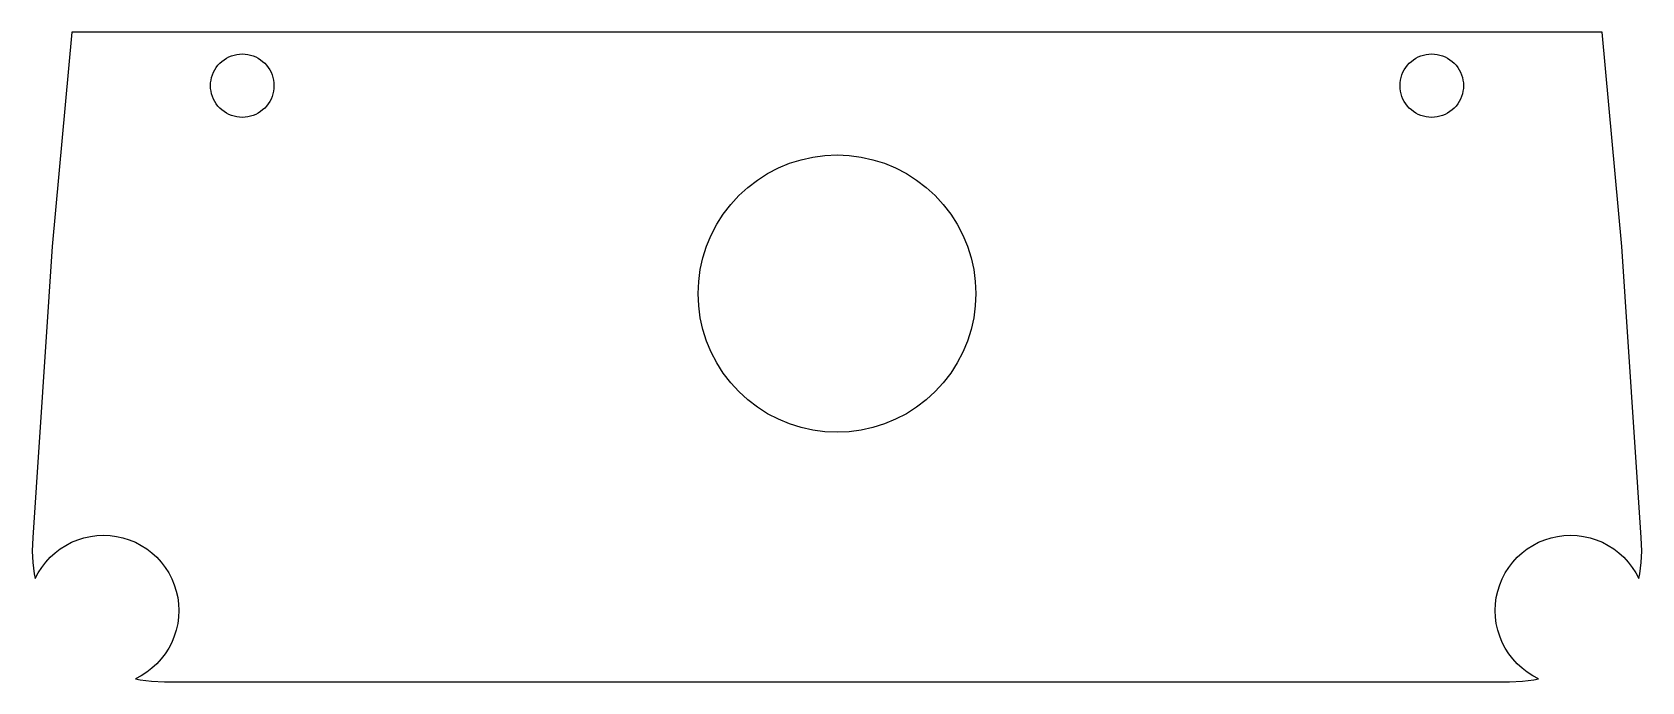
# Model space of a CAD drawing. Header units: metres. Extents: x -40.6 to 40.6, y -66.6 to -33.8.
import ezdxf

# ---------------------------------------------------------------- set-up
doc = ezdxf.new("R2010")
doc.units = ezdxf.units.M

msp = doc.modelspace()

# ---------------------------------------------------------------- linework, layer by layer
for p, q in [((-38.5973, -33.8), (-39.5818, -44.6142)), ((38.5973, -33.8), (-38.5973, -33.8)), ((39.5818, -44.6142), (38.5973, -33.8)), ((-30.2779, -34.9238), (-30.1395, -34.9056)), ((-30.1395, -34.9056), (-30, -34.8995)), ((-30, -34.8995), (-29.8605, -34.9056)), ((-29.8605, -34.9056), (-29.7221, -34.9238)), ((29.7221, -34.9238), (29.8605, -34.9056)), ((29.8605, -34.9056), (30, -34.8995)), ((30, -34.8995), (30.1395, -34.9056)), ((30.1395, -34.9056), (30.2779, -34.9238)), ((-31.4505, -35.8236), (-31.386, -35.6998)), ((-31.386, -35.6998), (-31.311, -35.582)), ((-31.311, -35.582), (-31.226, -35.4713)), ((-31.226, -35.4713), (-31.1317, -35.3683)), ((-31.1317, -35.3683), (-31.0287, -35.2739)), ((-31.0287, -35.2739), (-30.918, -35.1889)), ((-30.918, -35.1889), (-30.8002, -35.1139)), ((-30.8002, -35.1139), (-30.6764, -35.0495)), ((-30.6764, -35.0495), (-30.5474, -34.996)), ((-30.5474, -34.996), (-30.4142, -34.954)), ((-30.4142, -34.954), (-30.2779, -34.9238)), ((-29.7221, -34.9238), (-29.5858, -34.954)), ((-29.5858, -34.954), (-29.4526, -34.996)), ((-29.4526, -34.996), (-29.3236, -35.0495)), ((-29.3236, -35.0495), (-29.1998, -35.1139)), ((-29.1998, -35.1139), (-29.082, -35.1889)), ((-29.082, -35.1889), (-28.9713, -35.2739)), ((-28.9713, -35.2739), (-28.8683, -35.3683)), ((-28.8683, -35.3683), (-28.7739, -35.4713)), ((-28.7739, -35.4713), (-28.6889, -35.582)), ((-28.6889, -35.582), (-28.6139, -35.6998)), ((-28.6139, -35.6998), (-28.5495, -35.8236)), ((28.5495, -35.8236), (28.6139, -35.6998)), ((28.6139, -35.6998), (28.6889, -35.582)), ((28.6889, -35.582), (28.7739, -35.4713)), ((28.7739, -35.4713), (28.8683, -35.3683)), ((28.8683, -35.3683), (28.9713, -35.2739)), ((28.9713, -35.2739), (29.082, -35.1889)), ((29.082, -35.1889), (29.1998, -35.1139)), ((29.1998, -35.1139), (29.3236, -35.0495)), ((29.3236, -35.0495), (29.4526, -34.996)), ((29.4526, -34.996), (29.5858, -34.954)), ((29.5858, -34.954), (29.7221, -34.9238)), ((30.2779, -34.9238), (30.4142, -34.954)), ((30.4142, -34.954), (30.5474, -34.996)), ((30.5474, -34.996), (30.6764, -35.0495)), ((30.6764, -35.0495), (30.8002, -35.1139)), ((30.8002, -35.1139), (30.918, -35.1889)), ((30.918, -35.1889), (31.0287, -35.2739)), ((31.0287, -35.2739), (31.1317, -35.3683)), ((31.1317, -35.3683), (31.226, -35.4713)), ((31.226, -35.4713), (31.311, -35.582)), ((31.311, -35.582), (31.386, -35.6998)), ((31.386, -35.6998), (31.4505, -35.8236)), ((-31.6005, -36.5), (-31.5944, -36.3605)), ((-31.5944, -36.6395), (-31.6005, -36.5)), ((-31.5944, -36.3605), (-31.5762, -36.2221)), ((-31.5762, -36.2221), (-31.5459, -36.0858)), ((-31.5459, -36.0858), (-31.504, -35.9526)), ((-31.504, -35.9526), (-31.4505, -35.8236)), ((-28.5495, -35.8236), (-28.496, -35.9526)), ((-28.496, -35.9526), (-28.454, -36.0858)), ((-28.454, -36.0858), (-28.4238, -36.2221)), ((-28.4238, -36.2221), (-28.4056, -36.3605)), ((-28.4056, -36.3605), (-28.3995, -36.5)), ((-28.3995, -36.5), (-28.4056, -36.6395)), ((28.3995, -36.5), (28.4056, -36.3605)), ((28.4056, -36.6395), (28.3995, -36.5)), ((28.4056, -36.3605), (28.4238, -36.2221)), ((28.4238, -36.2221), (28.454, -36.0858)), ((28.454, -36.0858), (28.496, -35.9526)), ((28.496, -35.9526), (28.5495, -35.8236)), ((31.4505, -35.8236), (31.504, -35.9526)), ((31.504, -35.9526), (31.5459, -36.0858)), ((31.5459, -36.0858), (31.5762, -36.2221)), ((31.5762, -36.2221), (31.5944, -36.3605)), ((31.5944, -36.3605), (31.6005, -36.5)), ((31.6005, -36.5), (31.5944, -36.6395)), ((-31.5762, -36.7779), (-31.5944, -36.6395)), ((-31.5459, -36.9142), (-31.5762, -36.7779)), ((-31.504, -37.0474), (-31.5459, -36.9142)), ((-31.4505, -37.1764), (-31.504, -37.0474)), ((-31.386, -37.3002), (-31.4505, -37.1764)), ((-31.311, -37.418), (-31.386, -37.3002)), ((-28.6139, -37.3002), (-28.6889, -37.418)), ((-28.5495, -37.1764), (-28.6139, -37.3002)), ((-28.496, -37.0474), (-28.5495, -37.1764)), ((-28.454, -36.9142), (-28.496, -37.0474)), ((-28.4238, -36.7779), (-28.454, -36.9142)), ((-28.4056, -36.6395), (-28.4238, -36.7779)), ((28.4238, -36.7779), (28.4056, -36.6395)), ((28.454, -36.9142), (28.4238, -36.7779)), ((28.496, -37.0474), (28.454, -36.9142)), ((28.5495, -37.1764), (28.496, -37.0474)), ((28.6139, -37.3002), (28.5495, -37.1764)), ((28.6889, -37.418), (28.6139, -37.3002)), ((31.386, -37.3002), (31.311, -37.418)), ((31.4505, -37.1764), (31.386, -37.3002)), ((31.504, -37.0474), (31.4505, -37.1764)), ((31.5459, -36.9142), (31.504, -37.0474)), ((31.5762, -36.7779), (31.5459, -36.9142)), ((31.5944, -36.6395), (31.5762, -36.7779)), ((-31.226, -37.5287), (-31.311, -37.418)), ((-31.1317, -37.6317), (-31.226, -37.5287)), ((-31.0287, -37.726), (-31.1317, -37.6317)), ((-30.918, -37.811), (-31.0287, -37.726)), ((-30.8002, -37.886), (-30.918, -37.811)), ((-30.6764, -37.9505), (-30.8002, -37.886)), ((-30.5474, -38.004), (-30.6764, -37.9505)), ((-30.4142, -38.0459), (-30.5474, -38.004)), ((-30.2779, -38.0762), (-30.4142, -38.0459)), ((-30.1395, -38.0944), (-30.2779, -38.0762)), ((-30, -38.1005), (-30.1395, -38.0944)), ((-29.8605, -38.0944), (-30, -38.1005)), ((-29.7221, -38.0762), (-29.8605, -38.0944)), ((-29.5858, -38.0459), (-29.7221, -38.0762)), ((-29.4526, -38.004), (-29.5858, -38.0459)), ((-29.3236, -37.9505), (-29.4526, -38.004)), ((-29.1998, -37.886), (-29.3236, -37.9505)), ((-29.082, -37.811), (-29.1998, -37.886)), ((-28.9713, -37.726), (-29.082, -37.811)), ((-28.8683, -37.6317), (-28.9713, -37.726)), ((-28.7739, -37.5287), (-28.8683, -37.6317)), ((-28.6889, -37.418), (-28.7739, -37.5287)), ((28.7739, -37.5287), (28.6889, -37.418)), ((28.8683, -37.6317), (28.7739, -37.5287)), ((28.9713, -37.726), (28.8683, -37.6317)), ((29.082, -37.811), (28.9713, -37.726)), ((29.1998, -37.886), (29.082, -37.811)), ((29.3236, -37.9505), (29.1998, -37.886)), ((29.4526, -38.004), (29.3236, -37.9505)), ((29.5858, -38.0459), (29.4526, -38.004)), ((29.7221, -38.0762), (29.5858, -38.0459)), ((29.8605, -38.0944), (29.7221, -38.0762)), ((30, -38.1005), (29.8605, -38.0944)), ((30.1395, -38.0944), (30, -38.1005)), ((30.2779, -38.0762), (30.1395, -38.0944)), ((30.4142, -38.0459), (30.2779, -38.0762)), ((30.5474, -38.004), (30.4142, -38.0459)), ((30.6764, -37.9505), (30.5474, -38.004)), ((30.8002, -37.886), (30.6764, -37.9505)), ((30.918, -37.811), (30.8002, -37.886)), ((31.0287, -37.726), (30.918, -37.811)), ((31.1317, -37.6317), (31.0287, -37.726)), ((31.226, -37.5287), (31.1317, -37.6317)), ((31.311, -37.418), (31.226, -37.5287)), ((-2.95853, -40.6554), (-2.3943, -40.4217)), ((-2.3943, -40.4217), (-1.81184, -40.2381)), ((-1.81184, -40.2381), (-1.21562, -40.1059)), ((-1.21562, -40.1059), (-0.61011, -40.0262)), ((-0.61011, -40.0262), (0, -39.9995)), ((0, -39.9995), (0.61011, -40.0262)), ((0.61011, -40.0262), (1.21562, -40.1059)), ((1.21562, -40.1059), (1.81184, -40.2381)), ((1.81184, -40.2381), (2.3943, -40.4217)), ((2.3943, -40.4217), (2.95853, -40.6554)), ((-4.49982, -41.6373), (-4.0153, -41.2655)), ((-4.0153, -41.2655), (-3.50024, -40.9374)), ((-3.50024, -40.9374), (-2.95853, -40.6554)), ((2.95853, -40.6554), (3.50024, -40.9374)), ((3.50024, -40.9374), (4.0153, -41.2655)), ((4.0153, -41.2655), (4.49982, -41.6373)), ((-5.36267, -42.5002), (-4.95009, -42.0499)), ((-4.95009, -42.0499), (-4.49982, -41.6373)), ((4.49982, -41.6373), (4.95009, -42.0499)), ((4.95009, -42.0499), (5.36267, -42.5002)), ((-6.06258, -43.4998), (-5.73445, -42.9847)), ((-5.73445, -42.9847), (-5.36267, -42.5002)), ((5.36267, -42.5002), (5.73445, -42.9847)), ((5.73445, -42.9847), (6.06258, -43.4998)), ((-6.34457, -44.0415), (-6.06258, -43.4998)), ((6.06258, -43.4998), (6.34457, -44.0415)), ((-39.5818, -44.6142), (-40.5669, -59.3166)), ((-6.76193, -45.1881), (-6.57829, -44.6057)), ((-6.57829, -44.6057), (-6.34457, -44.0415)), ((6.34457, -44.0415), (6.57829, -44.6057)), ((6.57829, -44.6057), (6.76193, -45.1881)), ((40.5669, -59.3166), (39.5818, -44.6142)), ((-6.89412, -45.7844), (-6.76193, -45.1881)), ((6.76193, -45.1881), (6.89412, -45.7844)), ((-6.97383, -46.3899), (-6.89412, -45.7844)), ((6.89412, -45.7844), (6.97383, -46.3899)), ((-7.00047, -47), (-6.97383, -46.3899)), ((-6.97383, -47.6101), (-7.00047, -47)), ((6.97383, -46.3899), (7.00047, -47)), ((7.00047, -47), (6.97383, -47.6101)), ((-6.89412, -48.2156), (-6.97383, -47.6101)), ((6.97383, -47.6101), (6.89412, -48.2156)), ((-6.76193, -48.8118), (-6.89412, -48.2156)), ((6.89412, -48.2156), (6.76193, -48.8118)), ((-6.57829, -49.3943), (-6.76193, -48.8118)), ((-6.34457, -49.9585), (-6.57829, -49.3943)), ((6.57829, -49.3943), (6.34457, -49.9585)), ((6.76193, -48.8118), (6.57829, -49.3943)), ((-6.06258, -50.5002), (-6.34457, -49.9585)), ((6.34457, -49.9585), (6.06258, -50.5002)), ((-5.73445, -51.0153), (-6.06258, -50.5002)), ((-5.36267, -51.4998), (-5.73445, -51.0153)), ((5.73445, -51.0153), (5.36267, -51.4998)), ((6.06258, -50.5002), (5.73445, -51.0153)), ((-4.95009, -51.9501), (-5.36267, -51.4998)), ((-4.49982, -52.3627), (-4.95009, -51.9501)), ((4.95009, -51.9501), (4.49982, -52.3627)), ((5.36267, -51.4998), (4.95009, -51.9501)), ((-4.0153, -52.7345), (-4.49982, -52.3627)), ((-3.50024, -53.0626), (-4.0153, -52.7345)), ((4.0153, -52.7345), (3.50024, -53.0626)), ((4.49982, -52.3627), (4.0153, -52.7345)), ((-2.95853, -53.3446), (-3.50024, -53.0626)), ((-2.3943, -53.5783), (-2.95853, -53.3446)), ((-1.81184, -53.7619), (-2.3943, -53.5783)), ((2.3943, -53.5783), (1.81184, -53.7619)), ((2.95853, -53.3446), (2.3943, -53.5783)), ((3.50024, -53.0626), (2.95853, -53.3446)), ((-1.21562, -53.8941), (-1.81184, -53.7619)), ((-0.61012, -53.9738), (-1.21562, -53.8941)), ((0, -54.0005), (-0.61012, -53.9738)), ((0.61012, -53.9738), (0, -54.0005)), ((1.21562, -53.8941), (0.61012, -53.9738)), ((1.81184, -53.7619), (1.21562, -53.8941)), ((-37.9836, -59.329), (-37.6599, -59.2572)), ((-37.6599, -59.2572), (-37.3312, -59.214)), ((-37.3312, -59.214), (-37, -59.1995)), ((-37, -59.1995), (-36.6688, -59.214)), ((-36.6688, -59.214), (-36.3401, -59.2572)), ((-36.3401, -59.2572), (-36.0164, -59.329)), ((36.0164, -59.329), (36.3401, -59.2572)), ((36.3401, -59.2572), (36.6688, -59.214)), ((36.6688, -59.214), (37, -59.1995)), ((37, -59.1995), (37.3312, -59.214)), ((37.3312, -59.214), (37.6599, -59.2572)), ((37.6599, -59.2572), (37.9836, -59.329)), ((-40.5669, -59.3166), (-40.5968, -60)), ((-40.5968, -60), (-40.5717, -60.5749)), ((-39.4429, -60.0887), (-39.1799, -59.8868)), ((-39.1799, -59.8868), (-38.9002, -59.7087)), ((-38.9002, -59.7087), (-38.6062, -59.5556)), ((-38.6062, -59.5556), (-38.2998, -59.4287)), ((-38.2998, -59.4287), (-37.9836, -59.329)), ((-36.0164, -59.329), (-35.7001, -59.4287)), ((-35.7001, -59.4287), (-35.3938, -59.5556)), ((-35.3938, -59.5556), (-35.0997, -59.7087)), ((-35.0997, -59.7087), (-34.8201, -59.8868)), ((-34.8201, -59.8868), (-34.5571, -60.0887)), ((34.5571, -60.0887), (34.8201, -59.8868)), ((34.8201, -59.8868), (35.0997, -59.7087)), ((35.0997, -59.7087), (35.3938, -59.5556)), ((35.3938, -59.5556), (35.7001, -59.4287)), ((35.7001, -59.4287), (36.0164, -59.329)), ((37.9836, -59.329), (38.2998, -59.4287)), ((38.2998, -59.4287), (38.6062, -59.5556)), ((38.6062, -59.5556), (38.9002, -59.7087)), ((38.9002, -59.7087), (39.1799, -59.8868)), ((39.1799, -59.8868), (39.4429, -60.0887)), ((40.5968, -60), (40.5669, -59.3166)), ((40.5717, -60.5749), (40.5968, -60)), ((-40.5717, -60.5749), (-40.4965, -61.1455)), ((-40.2913, -61.0997), (-40.1132, -60.8201)), ((-40.1132, -60.8201), (-39.9113, -60.5571)), ((-39.9113, -60.5571), (-39.6873, -60.3126)), ((-39.6873, -60.3126), (-39.4429, -60.0887)), ((-34.5571, -60.0887), (-34.3126, -60.3126)), ((-34.3126, -60.3126), (-34.0887, -60.5571)), ((-34.0887, -60.5571), (-33.8868, -60.8201)), ((-33.8868, -60.8201), (-33.7087, -61.0997)), ((33.7087, -61.0997), (33.8868, -60.8201)), ((33.8868, -60.8201), (34.0887, -60.5571)), ((34.0887, -60.5571), (34.3126, -60.3126)), ((34.3126, -60.3126), (34.5571, -60.0887)), ((39.4429, -60.0887), (39.6873, -60.3126)), ((39.6873, -60.3126), (39.9113, -60.5571)), ((39.9113, -60.5571), (40.1132, -60.8201)), ((40.1132, -60.8201), (40.2913, -61.0997)), ((40.4965, -61.1455), (40.5717, -60.5749)), ((-40.4965, -61.1455), (-40.4424, -61.3899)), ((-40.4424, -61.3899), (-40.2913, -61.0997)), ((-33.7087, -61.0997), (-33.5556, -61.3938)), ((-33.5556, -61.3938), (-33.4287, -61.7001)), ((-33.4287, -61.7001), (-33.329, -62.0164)), ((33.329, -62.0164), (33.4287, -61.7001)), ((33.4287, -61.7001), (33.5556, -61.3938)), ((33.5556, -61.3938), (33.7087, -61.0997)), ((40.2913, -61.0997), (40.4424, -61.3899)), ((40.4424, -61.3899), (40.4965, -61.1455)), ((-33.329, -62.0164), (-33.2572, -62.3401)), ((-33.2572, -62.3401), (-33.214, -62.6688)), ((33.214, -62.6688), (33.2572, -62.3401)), ((33.2572, -62.3401), (33.329, -62.0164)), ((-33.214, -62.6688), (-33.1995, -63)), ((-33.1995, -63), (-33.214, -63.3312)), ((33.1995, -63), (33.214, -62.6688)), ((33.214, -63.3312), (33.1995, -63)), ((-33.329, -63.9836), (-33.4287, -64.2998)), ((-33.2572, -63.6599), (-33.329, -63.9836)), ((-33.214, -63.3312), (-33.2572, -63.6599)), ((33.2572, -63.6599), (33.214, -63.3312)), ((33.329, -63.9836), (33.2572, -63.6599)), ((33.4287, -64.2998), (33.329, -63.9836)), ((-33.7087, -64.9002), (-33.8868, -65.1799)), ((-33.5556, -64.6062), (-33.7087, -64.9002)), ((-33.4287, -64.2998), (-33.5556, -64.6062)), ((33.5556, -64.6062), (33.4287, -64.2998)), ((33.7087, -64.9002), (33.5556, -64.6062)), ((33.8868, -65.1799), (33.7087, -64.9002)), ((-34.3126, -65.6873), (-34.5571, -65.9113)), ((-34.0887, -65.4429), (-34.3126, -65.6873)), ((-33.8868, -65.1799), (-34.0887, -65.4429)), ((34.0887, -65.4429), (33.8868, -65.1799)), ((34.3126, -65.6873), (34.0887, -65.4429)), ((34.5571, -65.9113), (34.3126, -65.6873)), ((-35.0997, -66.2913), (-35.3899, -66.4424)), ((-35.3899, -66.4424), (-35.1455, -66.4965)), ((-35.1455, -66.4965), (-34.5749, -66.5717)), ((-34.8201, -66.1132), (-35.0997, -66.2913)), ((-34.5571, -65.9113), (-34.8201, -66.1132)), ((-34.5749, -66.5717), (-33.9258, -66.6)), ((33.9258, -66.6), (34.5749, -66.5717)), ((34.8201, -66.1132), (34.5571, -65.9113)), ((34.5749, -66.5717), (35.1455, -66.4965)), ((35.0997, -66.2913), (34.8201, -66.1132)), ((35.3899, -66.4424), (35.0997, -66.2913)), ((35.1455, -66.4965), (35.3899, -66.4424)), ((-33.9258, -66.6), (33.9258, -66.6))]:
    msp.add_line(p, q)

doc.saveas('drawing.dxf')
